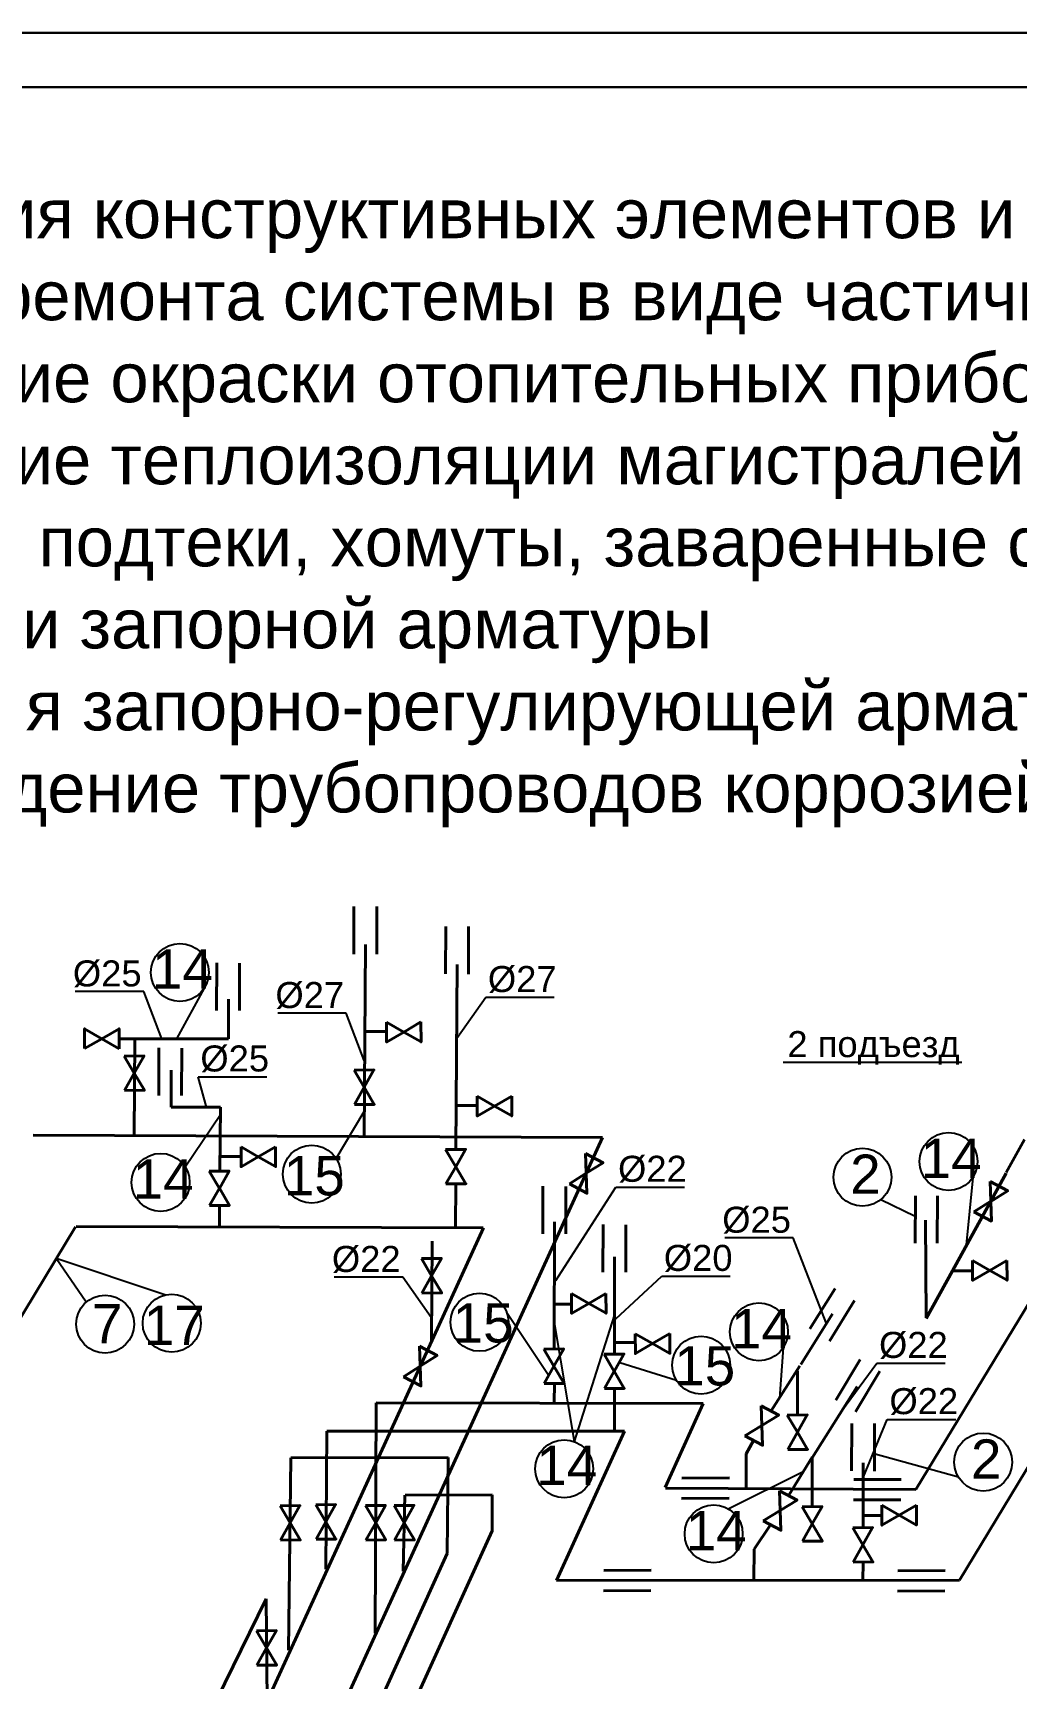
# Model space of a CAD drawing. Header units: inches. Extents: x -14875 to -3761, y 5061 to 12920.
# Drawn here: x -10102 to -7705, y 8908 to 12920 of the extents above; entities that cross this region are included whole.
import ezdxf
from ezdxf import colors
from ezdxf.entities.mleader import LeaderData, LeaderLine
from ezdxf.math import Vec2, Vec3

# ---------------------------------------------------------------- set-up
doc = ezdxf.new("R2010")
doc.units = ezdxf.units.IN
doc.header["$MEASUREMENT"] = 0
doc.layers.get('0').update_dxf_attribs({"color": 18, "true_color": 0x000000})
doc.layers.add('анп Рамка жирная', color=7, linetype='Continuous', lineweight=50)
doc.layers.add('Трубы', color=7, linetype='Continuous', lineweight=40)
doc.styles.get("Standard").update_dxf_attribs({"font": 'arial.ttf'})
doc.mleader_styles.duplicate_entry("Standard", '')

msp = doc.modelspace()

# ---------------------------------------------------------------- linework, layer by layer
at = {"color": 18, "true_color": 0x000000}
for p, q in [((-9684.9, 10590.7), (-9752, 10467.1)), ((-9731.1, 10154.8), (-9645.2, 10282.4)), ((-9362.6, 10175.1), (-9294.3, 10290)), ((-7810.2, 10129.4), (-7826.3, 9964.6)), ((-8034.6, 10075.1), (-7951.2, 10034.8)), ((-9780.4, 9843.1), (-10045.3, 9931.4)), ((-9972.3, 9825.4), (-10045.3, 9931.4)), ((-8946.8, 9800), (-8844.5, 9645.8)), ((-8781.4, 9484.9), (-8684.3, 9792.2)), ((-8781.3, 9485.2), (-8830.9, 9780.7)), ((-8272.7, 9714), (-8281.5, 9591)), ((-8533.1, 9634.4), (-8670.8, 9677.4)), ((-7845.1, 9398.1), (-8048.4, 9454.6)), ((-8407.1, 9321.1), (-8223.7, 9411.8))]:
    msp.add_line(p, q, dxfattribs=at)
at = {"color": 7, "lineweight": 40}
for points in [[(-9976.4, 10443.3), (-9976.3, 10491.9), (-9934.3, 10467.5)], [(-9892.3, 10443.1), (-9892.2, 10491.7), (-9934.3, 10467.5)]]:
    msp.add_lwpolyline(points, close=True, dxfattribs=at)
at = {"color": 18, "lineweight": 40, "true_color": 0x000000}
for points in [[(-9240.1, 10507.9), (-9239.8, 10459.3), (-9197.9, 10483.8)], [(-9156, 10508.3), (-9155.7, 10459.8), (-9197.9, 10483.8)], [(-9879.8, 10425.1), (-9831.3, 10425.6), (-9855.1, 10383.3)], [(-9018.8, 10327.1), (-9018.6, 10278.6), (-8976.7, 10303.1)], [(-8934.8, 10327.6), (-8934.5, 10279.1), (-8976.7, 10303.1)], [(-9594.9, 10203.6), (-9594.6, 10155.1), (-9552.7, 10179.6)], [(-9510.8, 10204.1), (-9510.5, 10155.6), (-9552.7, 10179.6)], [(-9154.7, 9931.1), (-9106.2, 9931.6), (-9130, 9889.3)], [(-7811, 9926.4), (-7810.8, 9877.9), (-7768.9, 9902.4)], [(-7727, 9926.9), (-7726.7, 9878.3), (-7768.9, 9902.4)], [(-8789.1, 9846), (-8788.8, 9797.5), (-8746.9, 9822)], [(-8705, 9846.5), (-8704.7, 9798), (-8746.9, 9822)], [(-8633.4, 9748.1), (-8633.1, 9699.6), (-8591.2, 9724.1)], [(-8549.3, 9748.6), (-8549.1, 9700), (-8591.2, 9724.1)], [(-9499.7, 9328.6), (-9451.2, 9329.1), (-9475, 9286.8)], [(-9412.7, 9330.9), (-9364.1, 9331.4), (-9388, 9289.1)], [(-9291.2, 9329), (-9242.7, 9329.5), (-9266.5, 9287.2)], [(-9221.6, 9328.8), (-9173.1, 9329.3), (-9196.9, 9287)], [(-8031.9, 9329.6), (-8031.7, 9281.1), (-7989.8, 9305.6)], [(-7947.9, 9330.1), (-7947.6, 9281.6), (-7989.8, 9305.6)], [(-9557.2, 9023.5), (-9508.7, 9024), (-9532.5, 8981.8)]]:
    msp.add_lwpolyline(points, close=True, dxfattribs=at)
at = {"color": 0, "lineweight": 40}
for points in [[(-9319.2, 10390.7), (-9270.7, 10391.2), (-9294.5, 10348.9)], [(-9879, 10341.1), (-9830.4, 10341.6), (-9855.1, 10383.4)], [(-9318.4, 10306.7), (-9269.8, 10307.2), (-9294.5, 10349)], [(-9096, 10197.1), (-9047.4, 10197.6), (-9071.3, 10155.3)], [(-9095.1, 10113.2), (-9046.6, 10113.7), (-9071.3, 10155.4)], [(-8754.8, 10187.7), (-8711.9, 10164.9), (-8753.1, 10139.2)], [(-9672.3, 10144.3), (-9623.8, 10144.8), (-9647.6, 10102.5)], [(-8794.2, 10113.5), (-8751.4, 10090.8), (-8753, 10139.3)], [(-7768.1, 10119.1), (-7725.2, 10096.4), (-7766.4, 10070.6)], [(-9671.5, 10060.4), (-9623, 10060.8), (-9647.7, 10102.6)], [(-7807.6, 10045.5), (-7764.8, 10022.7), (-7766.5, 10071.2)], [(-9153.9, 9847.1), (-9105.3, 9847.6), (-9130, 9889.4)], [(-9159.6, 9717.5), (-9116.7, 9694.7), (-9157.9, 9669)], [(-8856.4, 9710.4), (-8807.9, 9710.9), (-8831.7, 9668.6)], [(-9199, 9643.3), (-9156.2, 9620.6), (-9157.9, 9669.1)], [(-8855.5, 9626.4), (-8807, 9626.9), (-8831.7, 9668.7)], [(-8709.5, 9698.1), (-8661, 9698.6), (-8684.8, 9656.3)], [(-8708.7, 9614.1), (-8660.1, 9614.6), (-8684.8, 9656.4)], [(-8326.2, 9572.5), (-8283.4, 9549.7), (-8324.5, 9524)], [(-8262.6, 9549.6), (-8214.1, 9550.1), (-8237.9, 9507.8)], [(-8365.8, 9498.9), (-8322.9, 9476.1), (-8324.6, 9524.6)], [(-8261.7, 9465.6), (-8213.2, 9466.1), (-8237.9, 9507.9)], [(-8281.7, 9365.2), (-8238.9, 9342.4), (-8280.1, 9316.7)], [(-8321.3, 9291.6), (-8278.4, 9268.8), (-8280.1, 9317.3)], [(-8226.4, 9325.9), (-8177.9, 9326.4), (-8201.7, 9284.1)], [(-9498.9, 9244.6), (-9450.3, 9245.1), (-9475, 9286.9)], [(-9411.8, 9246.9), (-9363.3, 9247.4), (-9388, 9289.2)], [(-9290.3, 9245), (-9241.8, 9245.5), (-9266.5, 9287.3)], [(-9220.8, 9244.8), (-9172.2, 9245.3), (-9196.9, 9287.1)], [(-8225.6, 9241.9), (-8177, 9242.4), (-8201.7, 9284.2)], [(-8103, 9274.9), (-8054.5, 9275.4), (-8078.3, 9233.2)], [(-8102.2, 9191), (-8053.7, 9191.5), (-8078.4, 9233.2)], [(-9556.4, 8939.6), (-9507.9, 8940.1), (-9532.5, 8981.8)]]:
    msp.add_lwpolyline(points, close=True, dxfattribs=at)
at = {"color": 18, "true_color": 0x000000}
for centre in [(-9744, 10629.1), (-7869.3, 10167.8), (-9422.4, 10137.3), (-8079.4, 10129.6), (-9790.9, 10117.1), (-9926.4, 9771.6), (-9763.9, 9773.8), (-9013.3, 9776), (-8331.8, 9752.5), (-8472.9, 9671.4), (-8806.8, 9418.7), (-7784.9, 9435.1), (-8442.2, 9259.9)]:
    msp.add_circle(centre, 70.7, dxfattribs=at)
at = {"layer": 'анп Рамка жирная', "color": 7, "lineweight": 30, "ltscale": 0.001}
for p, q in [((-14874.5, 12920.1), (-3761.3, 12920.1)), ((-3761.3, 12920.1), (-14874.5, 12920.1)), ((-14345.3, 12787.8), (-3893.6, 12787.8))]:
    msp.add_line(p, q, dxfattribs=at)
at = {"layer": 'Трубы', "color": 18, "true_color": 0x000000}
for p, q in [((-9319.4, 10789.8), (-9319.7, 10673.9)), ((-9263.6, 10789.5), (-9264, 10673.6)), ((-9095.8, 10741.2), (-9096.1, 10625.4)), ((-9040, 10740.9), (-9040.3, 10625.1)), ((-9294.7, 10230.6), (-9291.5, 10697.1)), ((-9654.1, 10652.2), (-9654.4, 10536.4)), ((-9598.3, 10651.9), (-9598.6, 10536.1)), ((-9071.1, 10197.4), (-9067.9, 10648.5)), ((-9241.3, 10484.9), (-9290.6, 10484.9)), ((-9855.4, 10231.4), (-9854.2, 10467.1)), ((-9795.2, 10445), (-9795.5, 10329.2)), ((-9739.4, 10444.7), (-9739.7, 10328.9)), ((-9020.1, 10304.3), (-9069.4, 10304.3)), ((-10101.5, 10231.9), (-8713.6, 10226.8)), ((-8713.6, 10226.8), (-10069.6, 7255.7)), ((-7428.9, 10227), (-7949.3, 9368)), ((-7684, 10221.3), (-7728.5, 10140.9)), ((-9071.3, 10113.3), (-9071.6, 10007.7)), ((-8858.5, 10107.5), (-8858.8, 9991.7)), ((-8802.7, 10107.2), (-8803, 9991.3)), ((-7950.2, 10084.4), (-7950.6, 9968.6)), ((-7896.7, 10084.5), (-7897, 9968.7)), ((-9647.2, 10060.5), (-9647.4, 10008.9)), ((-9998.7, 10008.7), (-10516.5, 9152.5)), ((-9003.8, 10005.9), (-10267.6, 7243)), ((-9997.3, 10009.7), (-9004, 10006.3)), ((-8712, 10014.1), (-8712.4, 9898.2)), ((-8656.2, 10013.7), (-8656.6, 9897.9)), ((-7923.6, 9786.6), (-7925.4, 10024.8)), ((-7325, 10003.5), (-7842.7, 9147.3)), ((-9130.5, 9730), (-9129.1, 9973.5)), ((-7859.8, 9901.1), (-7924, 9785.3)), ((-8146.2, 9858.2), (-8207.3, 9759.8)), ((-8789, 9820.2), (-8829.7, 9820.2)), ((-8098.9, 9828.7), (-8159.9, 9730.3)), ((-8634, 9726.7), (-8683.3, 9726.8)), ((-8084.6, 9685.5), (-8144.4, 9586.4)), ((-8036.9, 9656.6), (-8096.7, 9557.4)), ((-8830.6, 9626.7), (-8831, 9580.5)), ((-8683.7, 9614.3), (-8683.8, 9510.9)), ((-8202.3, 9445.8), (-8092.6, 9619)), ((-9267.6, 9017.9), (-9265, 9579.6)), ((-9265, 9579.6), (-8467.8, 9578)), ((-8467.8, 9578), (-8560.7, 9372.7)), ((-9388.2, 9174.3), (-9385.8, 9510.5)), ((-9385.8, 9510.5), (-8659.9, 9510.5)), ((-8659.9, 9510.5), (-8825.9, 9145.9)), ((-8105.3, 9529.4), (-8105.7, 9413.6)), ((-8049.6, 9529.1), (-8049.9, 9413.2)), ((-8345.1, 9487.6), (-8363.3, 9455.3)), ((-9478.9, 8976.5), (-9473.6, 9445.7)), ((-9473.6, 9445.7), (-9090.1, 9446)), ((-9090.1, 9446), (-9092.2, 9211.9)), ((-8362.8, 9371.4), (-8363.3, 9455.3)), ((-8077.7, 9275.2), (-8077.6, 9433.5)), ((-8404, 9396.5), (-8519.8, 9396)), ((-7984.6, 9392.8), (-8100.4, 9392.2)), ((-9199.3, 9169.3), (-9195.2, 9354.4)), ((-9194.2, 9354.7), (-8982.2, 9355.1)), ((-8982.6, 9267), (-8982.2, 9355.1)), ((-8559.9, 9371.6), (-7949.3, 9368)), ((-8404.7, 9347), (-8520.6, 9346.4)), ((-7985.4, 9343.2), (-8101.2, 9342.7)), ((-8343.6, 9222.5), (-8303.4, 9282.1)), ((-8033.7, 9304.6), (-8077.2, 9304.6)), ((-8982.5, 9267.2), (-10035.4, 6951.5)), ((-9092.2, 9211.9), (-10018.7, 7174)), ((-8344, 9148), (-8343.6, 9222.5)), ((-8078, 9191.2), (-8078.1, 9145.4)), ((-8825.9, 9145.9), (-7842.7, 9147.3)), ((-8594.3, 9171.4), (-8710.2, 9170.8)), ((-7877.5, 9170.6), (-7993.3, 9170)), ((-8595.1, 9121.8), (-8710.9, 9121.2)), ((-7878.2, 9121), (-7994.1, 9120.5)), ((-9533.3, 9101.2), (-10483.9, 7171)), ((-9531.5, 8851.9), (-9533.3, 9101.2))]:
    msp.add_line(p, q, dxfattribs=at)
at = {"layer": 'Трубы', "color": 3}
for p, q in [((-9625.8, 10467.1), (-9625.8, 10563.8)), ((-9854.2, 10467.1), (-9625.8, 10467.1)), ((-9765.2, 10300.6), (-9765.2, 10391)), ((-9645.1, 10300.7), (-9765.2, 10300.6)), ((-9646.7, 10144.6), (-9645.1, 10300.7)), ((-9595.8, 10179.9), (-9645.2, 10179.9)), ((-7729.2, 10139.3), (-7859.9, 9901.3)), ((-8831.1, 9710.7), (-8830, 10021.1)), ((-8684, 9698.3), (-8684.2, 9935.7)), ((-7811, 9901.4), (-7859.9, 9901.3)), ((-8302.1, 9559.7), (-8231.9, 9669.6)), ((-8237.7, 9549.9), (-8237.7, 9657.5)), ((-8259.3, 9354.2), (-8201.7, 9446.7)), ((-8201.7, 9326.2), (-8201.7, 9446.7))]:
    msp.add_line(p, q, dxfattribs=at)
at = {"layer": 'Трубы', "color": 7}
for p, q in [((-9854.2, 10467.1), (-9892.3, 10467.1)), ((-8230, 9673), (-8152.5, 9796.4))]:
    msp.add_line(p, q, dxfattribs=at)

# ---------------------------------------------------------------- texts
at = {"insert": (-11072.1, 12539.5), "char_height": 120, "attachment_point": 1}
msp.add_mtext_dynamic_manual_height_columns('Повреждения конструктивных элементов и внутридомовых инженерных систем:\\P\\pxt55;14 - следы ремонта системы в виде частичной замены трубопроводов\\P2 - нарушение окраски отопительных приборов и стояков\\P7 - нарушение теплоизоляции магистралей и стояков\\P12 - ржавые подтеки, хомуты, заваренные свищи\\P13 - протечки запорной арматуры\\P15 - коррозия запорно-регулирующей арматуры\\P17 - повреждение трубопроводов коррозией ', width=6649.471, gutter_width=3.75, heights=[-1565.3], dxfattribs=at)
at = {"layer": 'Трубы', "color": 18, "true_color": 0x000000, "char_height": 95.7, "width": 145.66, "attachment_point": 1}
for s, insert in [('14', (-9812.1, 10685)), ('14', (-7937.4, 10223.7)), ('14', (-9859.1, 10173)), ('15', (-9490.5, 10181.1)), ('2', (-8109.3, 10184.9)), ('7', (-9958.6, 9820.2)), ('17', (-9832, 9816.6)), ('15', (-9078.7, 9822.3)), ('14', (-8399.9, 9808.4)), ('15', (-8538.3, 9717.7)), ('14', (-8874.9, 9474.7)), ('2', (-7814.7, 9490.4)), ('14', (-8510.3, 9315.8))]:
    msp.add_mtext(s, dxfattribs=dict(at, insert=insert))

# ---------------------------------------------------------------- leaders
at = {"color": 18, "true_color": 0x000000}
ml = msp.add_multileader_mtext('', dxfattribs=at)
ml.set_content('%%C25', color=(0, 0, 0))
ml.set_leader_properties(color=256)
ml.build(insert=Vec2(0, 0))
ml.multileader.update_dxf_attribs({"has_dogleg": 0, "text_left_attachment_type": 6, "text_right_attachment_type": 6, "dogleg_length": 2, "arrow_head_size": 0})
ctx = ml.context
ctx.base_point, ctx.char_height, ctx.arrow_head_size, ctx.landing_gap_size, ctx.plane_origin, ctx.plane_x_axis = Vec3(-10002.9, 10582.3), 63.49, 0, 5.12, Vec3(-9625.4, 10721.9), Vec3(1, 0, 0)
ctx.left_attachment, ctx.right_attachment, ctx.text_align_type = 6, 6, 2
notes = []
notes.append((ctx, [(1, (1, 1, 0), (-9830.6, 10582.3), (-1, 0, 0), 1.59, [(0, [(-9788.3, 10467.5)], 0, [])])]))
ctx.mtext.insert, ctx.mtext.text_direction, ctx.mtext.defined_height, ctx.mtext.alignment, ctx.mtext.flow_direction = Vec3(-9837.3, 10658.4), Vec3(1, 0, 0), 172.8, 3, 5
ml = msp.add_multileader_mtext('', dxfattribs=at)
ml.set_content('%%C27', color=(0, 0, 0))
ml.set_leader_properties(color=256)
ml.build(insert=Vec2(0, 0))
ml.multileader.update_dxf_attribs({"has_dogleg": 0, "text_left_attachment_type": 6, "text_right_attachment_type": 6, "dogleg_length": 2, "arrow_head_size": 0})
ctx = ml.context
ctx.base_point, ctx.char_height, ctx.arrow_head_size, ctx.landing_gap_size, ctx.plane_origin, ctx.plane_x_axis = Vec3(-8998, 10568.5), 63.49, 0, 5.12, Vec3(-8901.8, 10748.2), Vec3(1, 0, 0)
ctx.left_attachment, ctx.right_attachment = 6, 6
notes.append((ctx, [(0, (1, 1, 0), (-9000, 10568.5), (1, 0, 0), 2, [(0, [(-9068.6, 10468.6)], 0, [])])]))
ctx.mtext.insert, ctx.mtext.text_direction, ctx.mtext.defined_height, ctx.mtext.flow_direction = Vec3(-8992.8, 10644.7), Vec3(1, 0, 0), 172.8, 5
ml = msp.add_multileader_mtext('', dxfattribs=at)
ml.set_content('%%C27', color=(0, 0, 0))
ml.set_leader_properties(color=256)
ml.build(insert=Vec2(0, 0))
ml.multileader.update_dxf_attribs({"has_dogleg": 0, "text_left_attachment_type": 6, "text_right_attachment_type": 6, "dogleg_length": 2, "arrow_head_size": 0})
ctx = ml.context
ctx.base_point, ctx.char_height, ctx.arrow_head_size, ctx.landing_gap_size, ctx.plane_origin, ctx.plane_x_axis = Vec3(-9508.5, 10529.5), 63.49, 0, 5.12, Vec3(-9131.5, 10669.1), Vec3(1, 0, 0)
ctx.left_attachment, ctx.right_attachment, ctx.text_align_type = 6, 6, 2
notes.append((ctx, [(1, (1, 1, 0), (-9336.7, 10529.5), (-1, 0, 0), 1.59, [(0, [(-9294.4, 10414.7)], 0, [])])]))
ctx.mtext.insert, ctx.mtext.text_direction, ctx.mtext.defined_height, ctx.mtext.alignment, ctx.mtext.flow_direction = Vec3(-9343.4, 10605.7), Vec3(1, 0, 0), 172.8, 3, 5
at = {"color": 0}
ml = msp.add_multileader_mtext('', dxfattribs=at)
ml.set_content('2 подъезд')
ml.set_leader_properties(color=256)
ml.build(insert=Vec2(0, 0))
ml.multileader.update_dxf_attribs({"has_dogleg": 0, "text_left_attachment_type": 6, "text_right_attachment_type": 6, "dogleg_length": 2, "arrow_head_size": 0})
ctx = ml.context
ctx.base_point, ctx.char_height, ctx.arrow_head_size, ctx.landing_gap_size, ctx.plane_origin, ctx.plane_x_axis = Vec3(-8262.4, 10409.5), 63.49, 0, 5.12, Vec3(-7567.6, 10535.2), Vec3(1, 0, 0)
ctx.left_attachment, ctx.right_attachment, ctx.text_align_type = 6, 6, 2
notes.append((ctx, [(1, (1, 1, 0), (-7835.6, 10409.5), (-1, 0, 0), 1.59, [(0, [(-7837.2, 10409.5)], 0, [])])]))
ctx.mtext.insert, ctx.mtext.text_direction, ctx.mtext.defined_height, ctx.mtext.alignment, ctx.mtext.flow_direction = Vec3(-7842.3, 10486), Vec3(1, 0, 0), 172.8, 3, 5
at = {"color": 18, "true_color": 0x000000}
ml = msp.add_multileader_mtext('', dxfattribs=at)
ml.set_content('%%C25', color=(0, 0, 0))
ml.set_leader_properties(color=256)
ml.build(insert=Vec2(0, 0))
ml.multileader.update_dxf_attribs({"has_dogleg": 0, "text_left_attachment_type": 6, "text_right_attachment_type": 6, "dogleg_length": 2, "arrow_head_size": 0})
ctx = ml.context
ctx.base_point, ctx.char_height, ctx.arrow_head_size, ctx.landing_gap_size, ctx.plane_origin, ctx.plane_x_axis = Vec3(-9699.2, 10374.8), 63.49, 0, 5.12, Vec3(-9322.2, 10514.5), Vec3(1, 0, 0)
ctx.left_attachment, ctx.right_attachment = 6, 6
notes.append((ctx, [(0, (1, 1, 0), (-9701.2, 10374.8), (1, 0, 0), 2, [(0, [(-9678.8, 10300.9)], 0, [])])]))
ctx.mtext.insert, ctx.mtext.text_direction, ctx.mtext.defined_height, ctx.mtext.flow_direction = Vec3(-9694.1, 10451), Vec3(1, 0, 0), 172.8, 5
ml = msp.add_multileader_mtext('', dxfattribs=at)
ml.set_content('%%C22', color=(0, 0, 0))
ml.set_leader_properties(color=256)
ml.build(insert=Vec2(0, 0))
ml.multileader.update_dxf_attribs({"has_dogleg": 0, "text_left_attachment_type": 6, "text_right_attachment_type": 6, "dogleg_length": 2, "arrow_head_size": 0})
ctx = ml.context
ctx.base_point, ctx.char_height, ctx.arrow_head_size, ctx.landing_gap_size, ctx.plane_origin, ctx.plane_x_axis = Vec3(-8680.5, 10105.8), 63.49, 0, 5.12, Vec3(-8664.6, 10132), Vec3(1, 0, 0)
ctx.left_attachment, ctx.right_attachment = 6, 6
notes.append((ctx, [(0, (1, 1, 0), (-8682.5, 10105.8), (1, 0, 0), 2, [(0, [(-8827.4, 9877.6)], 0, [])])]))
ctx.mtext.insert, ctx.mtext.text_direction, ctx.mtext.defined_height, ctx.mtext.flow_direction = Vec3(-8675.4, 10182), Vec3(1, 0, 0), 172.8, 5
at = {"color": 0}
ml = msp.add_multileader_mtext('', dxfattribs=at)
ml.set_content('%%C25')
ml.set_leader_properties(color=256)
ml.build(insert=Vec2(0, 0))
ml.multileader.update_dxf_attribs({"has_dogleg": 0, "text_left_attachment_type": 6, "text_right_attachment_type": 6, "dogleg_length": 2, "arrow_head_size": 0})
ctx = ml.context
ctx.base_point, ctx.char_height, ctx.arrow_head_size, ctx.landing_gap_size, ctx.plane_origin, ctx.plane_x_axis = Vec3(-8419.3, 9981.6), 63.49, 0, 5.12, Vec3(-8297.4, 10079.6), Vec3(1, 0, 0)
ctx.left_attachment, ctx.right_attachment, ctx.text_align_type = 6, 6, 2
notes.append((ctx, [(1, (1, 1, 0), (-8246.6, 9981.6), (-1, 0, 0), 2, [(0, [(-8167.9, 9775)], 0, [])])]))
ctx.mtext.insert, ctx.mtext.text_direction, ctx.mtext.width, ctx.mtext.defined_height, ctx.mtext.alignment, ctx.mtext.flow_direction = Vec3(-8253.7, 10057.8), Vec3(1, 0, 0), 160.029, 172.8, 3, 5
at = {"color": 18, "true_color": 0x000000}
ml = msp.add_multileader_mtext('', dxfattribs=at)
ml.set_content('%%C22', color=(0, 0, 0))
ml.set_leader_properties(color=256)
ml.build(insert=Vec2(0, 0))
ml.multileader.update_dxf_attribs({"has_dogleg": 0, "text_left_attachment_type": 6, "text_right_attachment_type": 6, "dogleg_length": 2, "arrow_head_size": 0})
ctx = ml.context
ctx.base_point, ctx.char_height, ctx.arrow_head_size, ctx.landing_gap_size, ctx.plane_origin, ctx.plane_x_axis = Vec3(-9370.1, 9885.9), 63.49, 0, 5.12, Vec3(-8968.3, 10042.4), Vec3(1, 0, 0)
ctx.left_attachment, ctx.right_attachment, ctx.text_align_type = 6, 6, 2
notes.append((ctx, [(1, (1, 1, 0), (-9198.9, 9885.9), (-1, 0, 0), 1.59, [(0, [(-9131.2, 9788)], 0, [])])]))
ctx.mtext.insert, ctx.mtext.text_direction, ctx.mtext.defined_height, ctx.mtext.alignment, ctx.mtext.flow_direction = Vec3(-9205.6, 9962.1), Vec3(1, 0, 0), 172.8, 3, 5
ml = msp.add_multileader_mtext('', dxfattribs=at)
ml.set_content('%%C20', color=(0, 0, 0))
ml.set_leader_properties(color=256)
ml.build(insert=Vec2(0, 0))
ml.multileader.update_dxf_attribs({"has_dogleg": 0, "text_left_attachment_type": 6, "text_right_attachment_type": 6, "dogleg_length": 2, "arrow_head_size": 0})
ctx = ml.context
ctx.base_point, ctx.char_height, ctx.arrow_head_size, ctx.landing_gap_size, ctx.plane_origin, ctx.plane_x_axis = Vec3(-8568.9, 9888.5), 63.49, 0, 5.12, Vec3(-8518.1, 10038.6), Vec3(1, 0, 0)
ctx.left_attachment, ctx.right_attachment = 6, 6
notes.append((ctx, [(0, (1, 1, 0), (-8570.9, 9888.5), (1, 0, 0), 2, [(0, [(-8681, 9784.2)], 0, [])])]))
ctx.mtext.insert, ctx.mtext.text_direction, ctx.mtext.defined_height, ctx.mtext.flow_direction = Vec3(-8563.8, 9964.7), Vec3(1, 0, 0), 172.8, 5
at = {"color": 0}
ml = msp.add_multileader_mtext('', dxfattribs=at)
ml.set_content('%%C22')
ml.set_leader_properties(color=256)
ml.build(insert=Vec2(0, 0))
ml.multileader.update_dxf_attribs({"has_dogleg": 0, "text_left_attachment_type": 6, "text_right_attachment_type": 6, "dogleg_length": 2, "arrow_head_size": 0})
ctx = ml.context
ctx.base_point, ctx.char_height, ctx.arrow_head_size, ctx.landing_gap_size, ctx.plane_origin, ctx.plane_x_axis = Vec3(-8044, 9676.3), 63.49, 0, 5.12, Vec3(-8285.2, 9993.8), Vec3(1, 0, 0)
ctx.left_attachment, ctx.right_attachment = 6, 6
notes.append((ctx, [(0, (1, 1, 0), (-8046, 9676.3), (1, 0, 0), 2, [(0, [(-8139.4, 9546.7)], 0, [])])]))
ctx.mtext.insert, ctx.mtext.text_direction, ctx.mtext.width, ctx.mtext.defined_height, ctx.mtext.flow_direction = Vec3(-8038.9, 9752.5), Vec3(1, 0, 0), 160.029, 172.8, 5
at = {"color": 18, "true_color": 0x000000}
ml = msp.add_multileader_mtext('', dxfattribs=at)
ml.set_content('%%C22', color=(0, 0, 0))
ml.set_leader_properties(color=256)
ml.build(insert=Vec2(0, 0))
ml.multileader.update_dxf_attribs({"has_dogleg": 0, "text_left_attachment_type": 6, "text_right_attachment_type": 6, "dogleg_length": 2, "arrow_head_size": 0})
ctx = ml.context
ctx.base_point, ctx.char_height, ctx.arrow_head_size, ctx.landing_gap_size, ctx.plane_origin, ctx.plane_x_axis = Vec3(-8018.7, 9539.2), 63.49, 0, 5.12, Vec3(-7915.6, 9644.7), Vec3(1, 0, 0)
ctx.left_attachment, ctx.right_attachment = 6, 6
notes.append((ctx, [(0, (1, 1, 0), (-8020.7, 9539.2), (1, 0, 0), 2, [(0, [(-8077.2, 9399.4)], 0, [])])]))
ctx.mtext.insert, ctx.mtext.text_direction, ctx.mtext.defined_height, ctx.mtext.flow_direction = Vec3(-8013.6, 9615.4), Vec3(1, 0, 0), 172.8, 5
for ctx, leaders in notes:
    for number, flags, end, landing, length, lines in leaders:
        leader = LeaderData()
        leader.index, (leader.has_last_leader_line, leader.has_dogleg_vector, leader.attachment_direction) = number, flags
        leader.last_leader_point, leader.dogleg_vector, leader.dogleg_length = Vec3(end), Vec3(landing), length
        for number, points, colour, breaks in lines:
            line = LeaderLine()
            line.index, line.vertices, line.color, line.breaks = number, Vec3.list(points), colors.encode_raw_color(colour), breaks
            leader.lines.append(line)
        ctx.leaders.append(leader)

doc.saveas('drawing.dxf')
